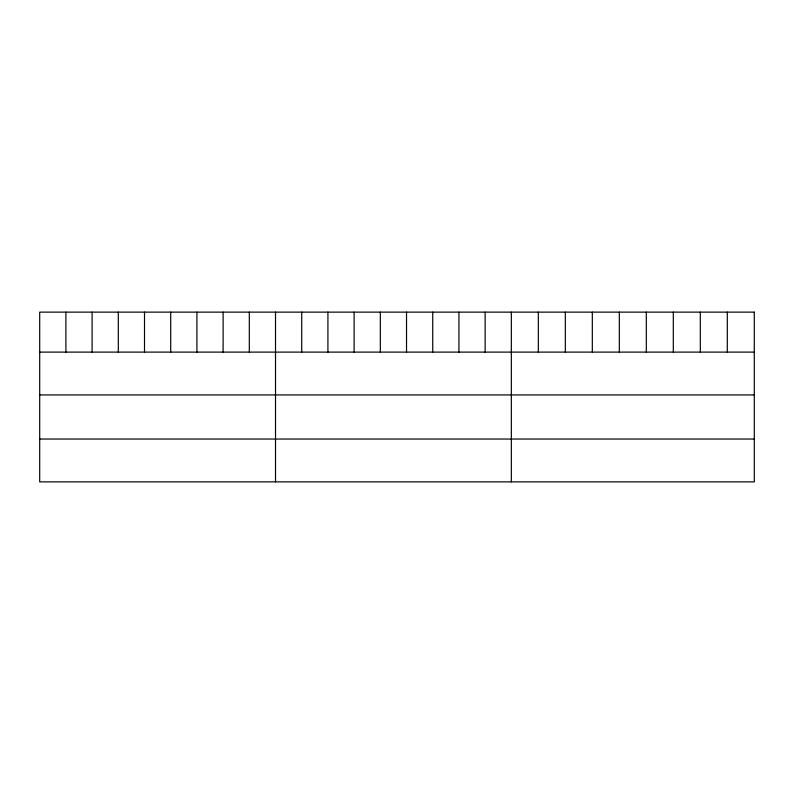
<?xml version="1.0" encoding="UTF-8"?>
<svg xmlns="http://www.w3.org/2000/svg" width="794" height="794" viewBox="0 0 794 794"><rect width="100%" height="100%" fill="white"/><g stroke="black" fill="none" stroke-linecap="round" stroke-linejoin="round"><path stroke-width="1.19" d="M39.7 352.109L754.3 352.109M39.7 394.926L754.3 394.926M39.7 439.042L754.3 439.042M727.304 312.131L727.304 352.109M700.308 312.131L700.308 352.109M673.312 312.131L673.312 352.109M646.316 312.131L646.316 352.109M619.32 312.131L619.32 352.109M592.324 312.131L592.324 352.109M565.328 312.131L565.328 352.109M538.332 312.131L538.332 352.109M511.336 312.131L511.336 481.869M485.134 312.131L485.134 352.109M458.932 312.131L458.932 352.109M432.73 312.131L432.73 352.109M406.528 312.131L406.528 352.109M380.326 312.131L380.326 352.109M354.124 312.131L354.124 352.109M327.922 312.131L327.922 352.109M301.72 312.131L301.72 352.109M275.518 312.131L275.518 481.869M249.316 312.131L249.316 352.109M223.114 312.131L223.114 352.109M196.912 312.131L196.912 352.109M170.71 312.131L170.71 352.109M144.508 312.131L144.508 352.109M118.306 312.131L118.306 352.109M92.104 312.131L92.104 352.109M65.902 312.131L65.902 352.109M754.3 312.131L39.7 312.131L39.7 481.869L754.3 481.869L754.3 312.131"/></g></svg>
